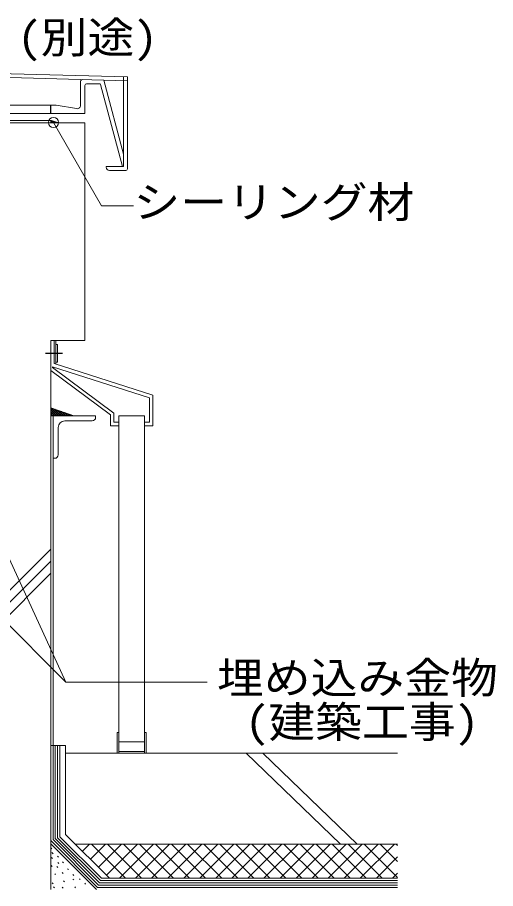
# Model space of a CAD drawing. Units: millimetres on the paper, enlarged 4 times, with parts at other scales. Extents: x -736 to 804, y -554 to 486.
# Drawn here: x -192.6 to -80.2, y -23.5 to 181 of the extents above; entities that cross this region are included whole.
import ezdxf
from ezdxf.enums import TextEntityAlignment as Align

# ---------------------------------------------------------------- set-up
doc = ezdxf.new("R2010")
doc.units = ezdxf.units.MM
doc.header["$LTSCALE"] = 4
doc.header["$PDMODE"] = 32
doc.header["$PDSIZE"] = 2.4
for name, color, linetype, lineweight in [('0-1_躯体', 7, 'Continuous', 18), ('0-4_その他資材', 7, 'Continuous', 18), ('0-5_建具', 4, 'Continuous', 9), ('0-9_部材名・寸法', 7, 'Continuous', 18)]:
    doc.layers.add(name, color=color, linetype=linetype, lineweight=lineweight)
doc.styles.add('ＭＳ ゴシック', font='')
doc.styles.get('ＭＳ ゴシック').set_extended_font_data('MS Gothic')

msp = doc.modelspace()

# ---------------------------------------------------------------- linework, layer by layer
at = {"layer": '0-1_躯体', "color": 3}
for p, q in [((-256.756, 156.214), (-176.756, 156.214)), ((-176.756, 105.125), (-176.756, 156.214)), ((-184.756, 105.125), (-176.756, 105.125)), ((-184.756, 99.125), (-184.756, 105.125)), ((-184.756, -23.786), (-184.756, 105.125)), ((-184.756, 56.158), (-256.756, -15.843)), ((-184.756, 53.329), (-256.756, -18.671)), ((-256.756, -21.499), (-184.756, 50.501))]:
    msp.add_line(p, q, dxfattribs=at)
at = {"layer": '0-4_その他資材', "color": 3}
for p, q in [((-184.756, 105.125), (-184.756, 98.127)), ((-183.948, 99.707), (-183.948, 105.125)), ((-183.548, 99.579), (-183.548, 105.125)), ((-183.548, 104.165), (-183.148, 104.165)), ((-183.985, 102.125), (-185.985, 102.125)), ((-183.985, 102.125), (-181.985, 102.125)), ((-183.548, 102.085), (-183.548, 100.085)), ((-161.556, 91.713), (-184.339, 98.992)), ((-184.339, 98.814), (-184.339, 98.992)), ((-169.956, 88.078), (-184.339, 98.814)), ((-160.756, 92.297), (-183.948, 99.707)), ((-183.548, 100.085), (-183.148, 100.085)), ((-161.556, 85.924), (-161.556, 91.713)), ((-184.756, 89.295), (-179.363, 87.481)), ((-184.756, 89.295), (-184.756, 87.481)), ((-184.756, 89.188), (-184.676, 89.268)), ((-184.756, 88.679), (-184.295, 89.14)), ((-184.756, 88.169), (-183.914, 89.012)), ((-184.756, 88.905), (-183.333, 87.481)), ((-184.756, 87.66), (-183.533, 88.884)), ((-184.756, 88.396), (-183.842, 87.481)), ((-184.577, 89.235), (-182.824, 87.481)), ((-184.426, 87.481), (-183.152, 88.755)), ((-184.426, 87.481), (-183.408, 88.499)), ((-184.061, 88.719), (-182.824, 87.481)), ((-183.917, 87.481), (-182.771, 88.627)), ((-183.917, 87.481), (-183.027, 88.371)), ((-183.81, 88.977), (-182.315, 87.481)), ((-183.408, 87.481), (-182.39, 88.499)), ((-183.043, 88.719), (-181.805, 87.481)), ((-182.899, 87.481), (-182.009, 88.371)), ((-182.39, 87.481), (-181.628, 88.243)), ((-182.276, 88.461), (-181.296, 87.481)), ((-181.88, 87.481), (-181.247, 88.115)), ((-181.509, 88.203), (-180.787, 87.481)), ((-181.371, 87.481), (-180.866, 87.987)), ((-184.756, 87.886), (-184.351, 87.481)), ((-184.756, 87.481), (-174.223, 87.481)), ((-179.363, 87.481), (-184.756, 87.481)), ((-175.023, 86.281), (-181.423, 86.281)), ((-180.862, 87.481), (-180.485, 87.859)), ((-180.742, 87.945), (-180.278, 87.481)), ((-180.353, 87.481), (-180.104, 87.73)), ((-179.975, 87.687), (-179.769, 87.481)), ((-179.844, 87.481), (-179.723, 87.602)), ((-174.223, 87.081), (-174.223, 87.481)), ((-168.756, 87.481), (-162.756, 87.481)), ((-168.756, 87.481), (-168.756, 8.214)), ((-162.756, 87.481), (-162.756, 8.214)), ((-162.756, 85.924), (-161.556, 85.924)), ((-183.023, 78.281), (-183.023, 84.681)), ((-183.823, 77.481), (-184.223, 77.481)), ((-162.757, 13.08), (-162.356, 13.08)), ((-162.356, 8.214), (-162.356, 13.08)), ((-162.756, 10.881), (-168.756, 10.881)), ((-181.289, 10.043), (-184.756, 10.043)), ((-181.289, -10.823), (-181.289, 10.043)), ((-103.267, 8.214), (-181.289, 8.214)), ((-162.756, 8.614), (-168.756, 8.614)), ((-138.825, 8.214), (-116.711, -13.119)), ((-134.916, 8.214), (-112.803, -13.119)), ((-181.289, -10.823), (-170.992, -21.12))]:
    msp.add_line(p, q, dxfattribs=at)
at = {"layer": '0-4_その他資材'}
for p, q in [((-184.756, 89.295), (-184.756, 87.481)), ((-184.721, -13.963), (-184.501, -14.183)), ((-103.267, -13.119), (-178.992, -13.119)), ((-177.339, -14.773), (-175.685, -13.119)), ((-175.454, -16.659), (-171.914, -13.119)), ((-167.221, -21.12), (-175.221, -13.119)), ((-173.567, -18.544), (-168.143, -13.119)), ((-171.682, -20.43), (-164.371, -13.119)), ((-163.45, -21.12), (-171.45, -13.119)), ((-168.601, -21.12), (-160.6, -13.119)), ((-159.678, -21.12), (-167.678, -13.119)), ((-164.829, -21.12), (-156.829, -13.119)), ((-155.907, -21.12), (-163.907, -13.119)), ((-161.058, -21.12), (-153.058, -13.119)), ((-152.136, -21.12), (-160.136, -13.119)), ((-157.287, -21.12), (-149.287, -13.119)), ((-148.365, -21.12), (-156.364, -13.119)), ((-153.515, -21.12), (-145.515, -13.119)), ((-144.593, -21.12), (-152.594, -13.119)), ((-149.744, -21.12), (-141.744, -13.119)), ((-140.822, -21.12), (-148.823, -13.119)), ((-145.972, -21.12), (-137.973, -13.119)), ((-137.051, -21.12), (-145.051, -13.119)), ((-142.202, -21.12), (-134.202, -13.119)), ((-133.28, -21.12), (-141.28, -13.119)), ((-138.43, -21.12), (-130.43, -13.119)), ((-129.508, -21.12), (-137.508, -13.119)), ((-134.659, -21.12), (-126.659, -13.119)), ((-125.737, -21.12), (-133.737, -13.119)), ((-130.888, -21.12), (-122.888, -13.119)), ((-121.966, -21.12), (-129.965, -13.119)), ((-127.116, -21.12), (-119.116, -13.119)), ((-118.195, -21.12), (-126.195, -13.119)), ((-123.345, -21.12), (-115.345, -13.119)), ((-114.424, -21.12), (-122.423, -13.119)), ((-119.575, -21.12), (-111.574, -13.119)), ((-110.652, -21.12), (-118.652, -13.119)), ((-115.803, -21.12), (-107.802, -13.119)), ((-106.882, -21.12), (-114.881, -13.119)), ((-112.032, -21.12), (-104.032, -13.119)), ((-103.267, -20.962), (-111.11, -13.119)), ((-103.267, -17.191), (-107.339, -13.119)), ((-103.267, -13.419), (-103.568, -13.119)), ((-184.575, -16.238), (-184.355, -16.458)), ((-184.501, -15.064), (-184.208, -15.358)), ((-183.18, -15.945), (-182.961, -16.165)), ((-108.261, -21.12), (-103.267, -16.126)), ((-184.648, -18.146), (-184.428, -18.367)), ((-183.327, -18.367), (-183.107, -18.587)), ((-183.107, -17.412), (-182.887, -17.633)), ((-182.006, -17.266), (-181.785, -17.486)), ((-183.84, -20.055), (-183.621, -20.275)), ((-182.08, -19.761), (-181.859, -19.981)), ((-180.832, -18.88), (-180.611, -19.1)), ((-179.584, -20.275), (-179.364, -20.495)), ((-104.489, -21.12), (-103.267, -19.898)), ((-184.428, -22.183), (-184.208, -22.403)), ((-181.785, -21.742), (-181.566, -21.963)), ((-179.584, -21.302), (-179.364, -21.522)), ((-178.043, -21.229), (-177.822, -21.449)), ((-176.795, -22.256), (-176.575, -22.476)), ((-184.135, -23.137), (-183.914, -23.357)), ((-182.08, -23.21), (-181.859, -23.431)), ((-179.144, -23.137), (-178.924, -23.357))]:
    msp.add_line(p, q, dxfattribs=at)
at = {"layer": '0-4_その他資材', "color": 2}
for p, q in [((-184.756, -12.259), (-184.756, 10.043)), ((-184.223, -12.038), (-184.223, 10.043)), ((-183.689, -11.817), (-183.689, 10.043)), ((-183.156, -11.596), (-183.156, 10.043)), ((-182.622, -11.375), (-182.622, 10.043)), ((-184.756, -12.259), (-173.761, -23.253)), ((-184.223, -12.038), (-173.54, -22.719)), ((-183.689, -11.817), (-173.32, -22.186)), ((-183.156, -11.596), (-173.099, -21.653)), ((-182.622, -11.375), (-172.877, -21.12)), ((-184.756, -13.012), (-173.983, -23.786)), ((-173.32, -22.186), (-103.267, -22.186)), ((-173.099, -21.653), (-103.267, -21.653)), ((-172.877, -21.12), (-103.267, -21.12)), ((-173.761, -23.253), (-103.267, -23.253)), ((-173.54, -22.719), (-103.267, -22.719))]:
    msp.add_line(p, q, dxfattribs=at)
at = {"layer": '0-4_その他資材', "color": 3}
for points in [[(-183.548, 102.165), (-183.548, 104.165), (-183.148, 104.165), (-183.148, 100.085)], [(-185.985, 102.165), (-183.985, 102.165), (-181.985, 102.165)], [(-185.985, 102.085), (-183.985, 102.085), (-181.985, 102.085)], [(-168.756, 85.124), (-170.756, 85.124), (-170.756, 87.677), (-184.756, 98.127)], [(-162.756, 85.124), (-160.756, 85.124), (-160.756, 92.297)], [(-168.756, 85.924), (-169.956, 85.924), (-169.956, 88.078)], [(-184.223, 10.043), (-184.223, 87.481), (-184.223, 77.481)], [(-169.156, 8.214), (-169.156, 13.08), (-168.756, 13.08)]]:
    msp.add_lwpolyline(points, dxfattribs=at)
for centre, radius, start, end in [((-181.423, 84.681), 1.6, 90, 180), ((-175.023, 87.081), 0.8, 270, 0), ((-183.823, 78.281), 0.8, 270, 0)]:
    msp.add_arc(centre, radius, start, end, dxfattribs=at)
at = {"layer": '0-5_建具'}
for p, q in [((-313.255, 170.051), (-166.78, 166.118)), ((-312.624, 170.955), (-166.756, 167.038)), ((-177.756, 165.987), (-177.756, 160.365)), ((-167.676, 148.884), (-172.296, 166.258)), ((-166.756, 145.438), (-166.756, 167.038)), ((-176.756, 165.027), (-176.756, 158.414)), ((-173.264, 165.427), (-176.356, 165.427)), ((-173.071, 165.279), (-167.933, 145.958)), ((-183.531, 160.414), (-206.812, 160.414)), ((-184.796, 160.414), (-184.796, 158.414)), ((-184.756, 160.414), (-184.756, 158.414)), ((-184.716, 160.414), (-184.716, 158.414)), ((-178.693, 159.577), (-183.497, 160.411)), ((-239.398, 158.414), (-176.756, 158.414)), ((-171.753, 145.838), (-171.753, 145.958)), ((-167.156, 145.038), (-170.953, 145.038))]:
    msp.add_line(p, q, dxfattribs=at)
at = {"layer": '0-5_建具', "color": 7, "lineweight": 18}
for p, q in [((-209.806, 156.819), (-184.756, 156.819)), ((-209.806, 156.214), (-184.756, 156.214)), ((-184.756, 156.819), (-184.756, 156.214))]:
    msp.add_line(p, q, dxfattribs=at)
at = {"layer": '0-5_建具', "color": 3, "lineweight": 18}
for p, q in [((-184.756, 156.819), (-182.959, 156.214)), ((-184.756, 156.819), (-184.756, 156.214)), ((-184.756, 156.783), (-184.729, 156.81)), ((-184.756, 156.613), (-184.602, 156.767)), ((-184.756, 156.443), (-184.475, 156.724)), ((-184.756, 156.688), (-184.282, 156.214)), ((-184.756, 156.274), (-184.348, 156.681)), ((-184.756, 156.519), (-184.451, 156.214)), ((-184.756, 156.349), (-184.621, 156.214)), ((-182.959, 156.214), (-184.756, 156.214)), ((-184.697, 156.799), (-184.112, 156.214)), ((-184.646, 156.214), (-184.221, 156.639)), ((-184.646, 156.214), (-184.307, 156.553)), ((-184.525, 156.627), (-184.112, 156.214)), ((-184.476, 156.214), (-184.094, 156.596)), ((-184.476, 156.214), (-184.18, 156.511)), ((-184.441, 156.713), (-183.942, 156.214)), ((-184.307, 156.214), (-183.967, 156.553)), ((-184.185, 156.627), (-183.773, 156.214)), ((-184.137, 156.214), (-183.84, 156.511)), ((-183.967, 156.214), (-183.713, 156.468)), ((-183.929, 156.541), (-183.603, 156.214)), ((-183.798, 156.214), (-183.586, 156.425)), ((-183.674, 156.455), (-183.433, 156.214)), ((-183.628, 156.214), (-183.459, 156.382)), ((-183.458, 156.214), (-183.332, 156.34)), ((-183.418, 156.369), (-183.263, 156.214)), ((-183.288, 156.214), (-183.205, 156.297)), ((-183.162, 156.283), (-183.094, 156.214)), ((-183.119, 156.214), (-183.078, 156.254))]:
    msp.add_line(p, q, dxfattribs=at)
at = {"layer": '0-5_建具'}
msp.add_lwpolyline([(-171.753, 145.958), (-167.676, 145.958), (-167.676, 167.038)], dxfattribs=at)
for centre, radius, start, end in [((-177.356, 165.987), 0.4, 88.54152, 180), ((-176.356, 165.027), 0.4, 90, 180), ((-173.264, 165.227), 0.2, 14.89134, 90), ((-183.531, 160.214), 0.2, 80.1474, 90), ((-178.556, 160.365), 0.8, 260.1474, 0), ((-170.953, 145.838), 0.8, 180, 270), ((-167.156, 145.438), 0.4, 270, 0)]:
    msp.add_arc(centre, radius, start, end, dxfattribs=at)
at = {"layer": '0-9_部材名・寸法'}
for p, q in [((-184.121, 156.312), (-172.83, 136.755)), ((-172.83, 136.755), (-165.333, 136.755)), ((-181.221, 24.936), (-226.909, 124.215)), ((-225.788, 69.502), (-181.221, 24.936)), ((-181.221, 24.936), (-147.997, 24.936))]:
    msp.add_line(p, q, dxfattribs=at)
msp.add_point((-184.121, 156.312), dxfattribs=at)

# ---------------------------------------------------------------- texts
at = {"layer": '0-9_部材名・寸法', "style": 'ＭＳ ゴシック', "width": 1.1}
for s, p in [('(別途)', (-192.615, 170.42)), ('シーリング材', (-165.333, 131.755)), ('埋め込み金物', (-145.698, 20.067)), ('(建築工事)', (-139.117, 9.714))]:
    msp.add_text(s, height=7.331, dxfattribs=at).set_placement(p, align=Align.BOTTOM_LEFT)

doc.saveas('drawing.dxf')
